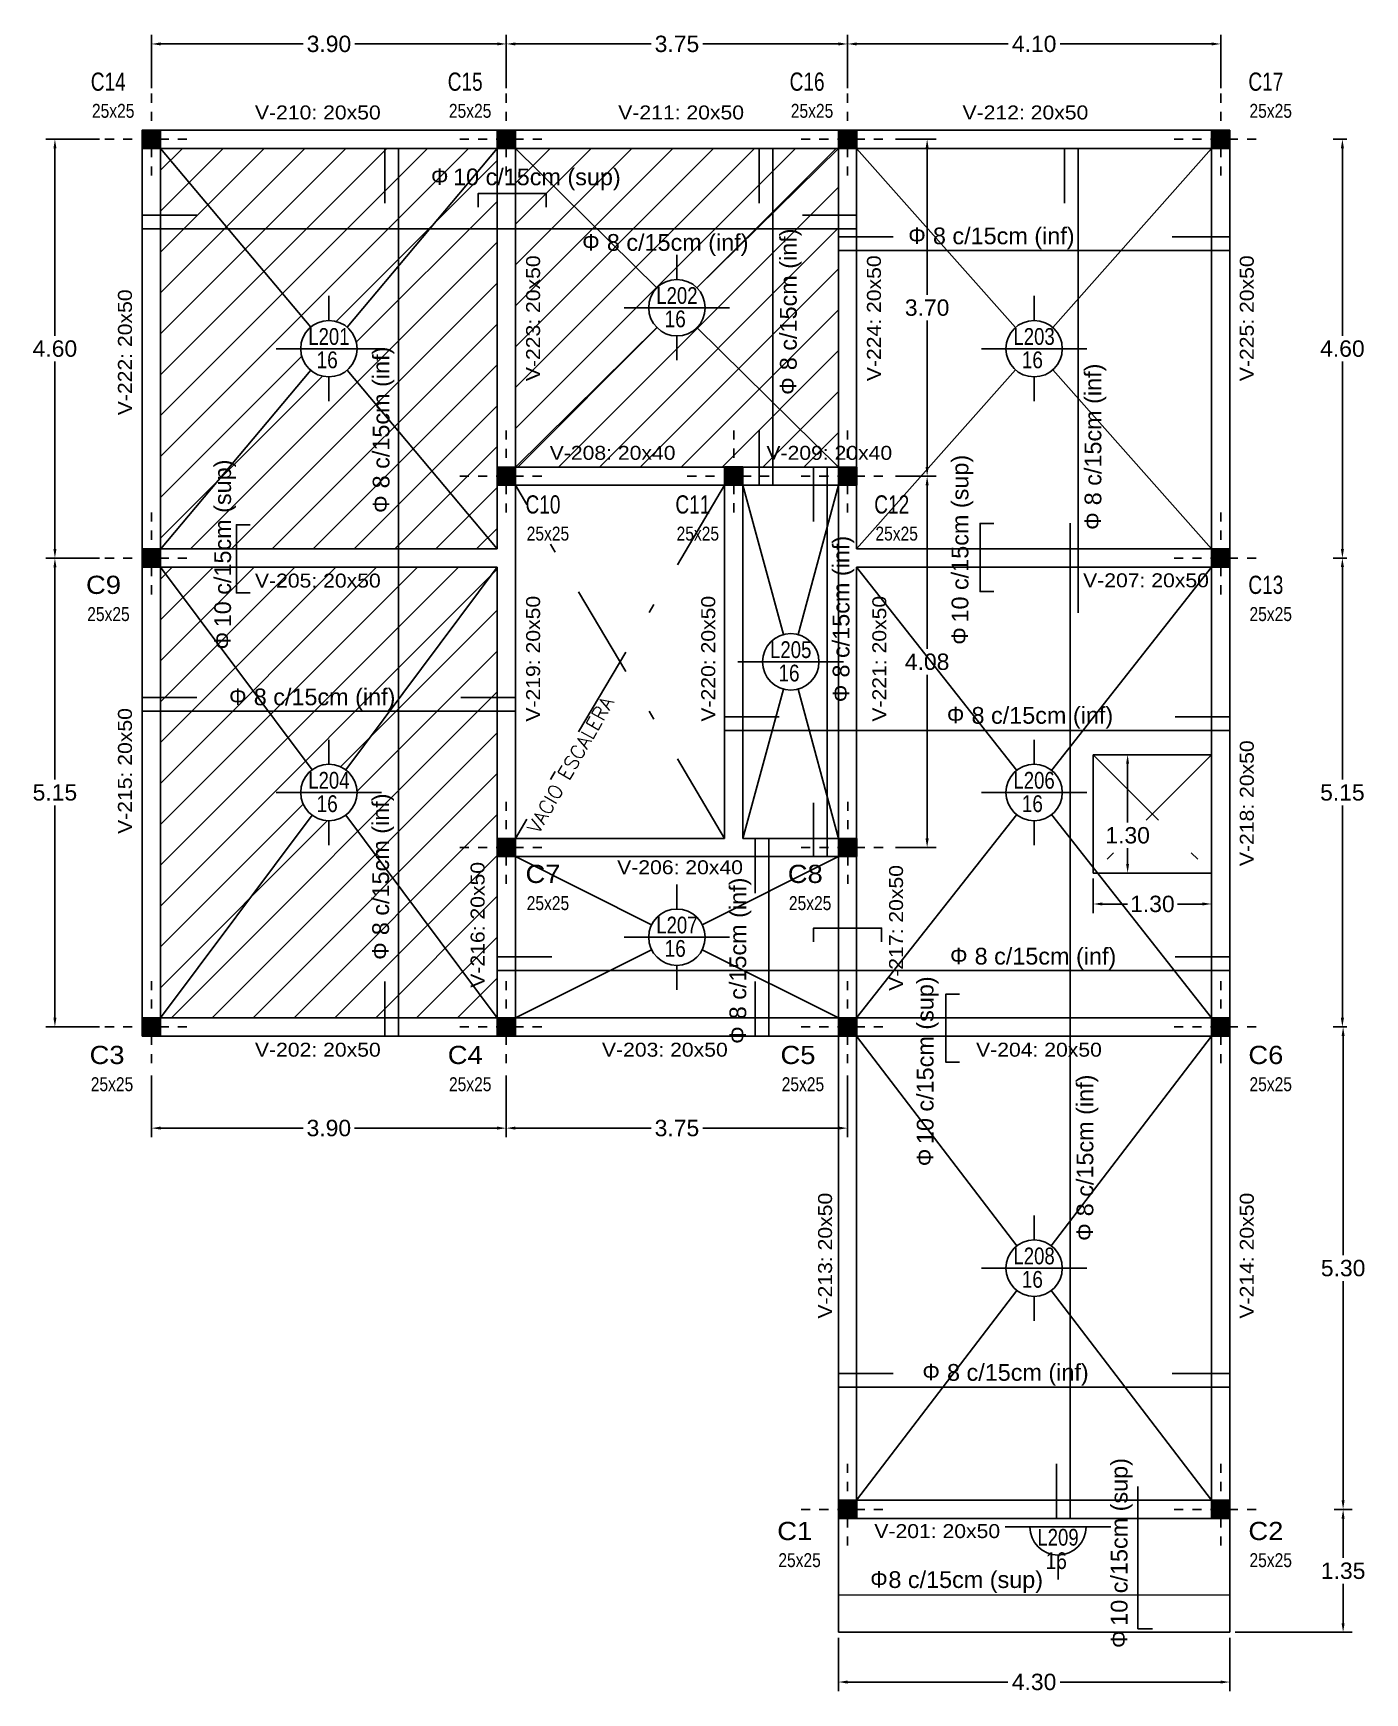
# Model space of a CAD drawing. Extents: x 215 to 382, y 29 to 70.
# Drawn here: x 309.8 to 324.43, y 52 to 70.23 of the extents above; entities that cross this region are included whole.
import ezdxf
from ezdxf.enums import TextEntityAlignment as Align

# ---------------------------------------------------------------- set-up
doc = ezdxf.new("R2010")
doc.units = 0
doc.linetypes.add('DASHDOT', pattern=[25.4, 12.7, -6.35, 0, -6.35])
doc.linetypes.add('DASHDOT2', pattern=[0.5, 0.25, -0.125, 0, -0.125])
doc.layers.get('Defpoints').update_dxf_attribs({"linetype": 'CONTINUOUS'})
for name, color, linetype in [('Armaduras', 6, 'CONTINUOUS'), ('COLUMNA RECT', 3, 'CONTINUOUS'), ('COLUMNA REF', 3, 'CONTINUOUS'), ('COLUMNAS EJES', 1, 'CONTINUOUS'), ('Cotas', 8, 'CONTINUOUS'), ('Ejes', 8, 'CONTINUOUS'), ('TEXTO', 2, 'CONTINUOUS'), ('Textos', 2, 'CONTINUOUS'), ('VIG_DIMEN', 3, 'CONTINUOUS'), ('VIGAS', 5, 'CONTINUOUS')]:
    doc.layers.add(name, color=color, linetype=linetype)
doc.styles.add('ROMANS', font='romans')
doc.styles.get("Standard").update_dxf_attribs({"font": 'arial.ttf', "height": 0.18})
doc.styles.add('Symbol', font='symbol.ttf', dxfattribs={"height": 0.5})
doc.dimstyles.get("Standard").update_dxf_attribs({"dimtxt": 0.18, "dimasz": 0.1, "dimexe": 0.1, "dimexo": 0.06, "dimgap": 0.05, "dimtad": 0, "dimtih": 1, "dimtoh": 1, "dimzin": 0, "dimdsep": 46, "dimtxsty": 'Standard', "dimcen": 0.1, "dimadec": 0, "dimazin": 0, "dimtfac": 1, "dimtofl": 0, "dimtmove": 0, "dimatfit": 3, "dimfxl": 0, "dimtolj": 1, "dimtzin": 0, "dimarcsym": 0})

# ---------------------------------------------------------------- blocks, each defined once
blk = doc.blocks.new('*D96')
at = {"layer": 'Cotas', "color": 0, "lineweight": -2}
for p, q in [((318.643, 52.608), (318.643, 52.022)), ((322.943, 52.608), (322.943, 52.022)), ((318.743, 52.122), (320.506, 52.122)), ((322.843, 52.122), (321.08, 52.122))]:
    blk.add_line(p, q, dxfattribs=at)
at = {"layer": 'Cotas', "color": 0}
for points in [[(318.743, 52.138), (318.743, 52.105), (318.643, 52.122)], [(322.843, 52.138), (322.843, 52.105), (322.943, 52.122)]]:
    blk.add_solid(points, dxfattribs=at)
at = {"layer": 'Defpoints', "color": 0}
for p in [(318.643, 52.668), (322.943, 52.668), (322.943, 52.122)]:
    blk.add_point(p, dxfattribs=at)
at = {"layer": 'Cotas', "color": 0, "insert": (320.793, 52.122), "char_height": 0.18, "attachment_point": 5}
blk.add_mtext('\\A1;4.30', dxfattribs=at)
blk = doc.blocks.new('*D97')
at = {"layer": 'Cotas', "color": 0, "lineweight": -2}
for p, q in [((324.228, 54.018), (324.089, 54.018)), ((324.189, 53.918), (324.189, 53.485)), ((324.189, 52.768), (324.189, 53.201)), ((323.003, 52.668), (324.289, 52.668))]:
    blk.add_line(p, q, dxfattribs=at)
at = {"layer": 'Cotas', "color": 0}
for points in [[(324.172, 53.918), (324.205, 53.918), (324.189, 54.018)], [(324.172, 52.768), (324.205, 52.768), (324.189, 52.668)]]:
    blk.add_solid(points, dxfattribs=at)
at = {"layer": 'Defpoints', "color": 0}
for p in [(324.288, 54.018), (322.943, 52.668), (324.189, 52.668)]:
    blk.add_point(p, dxfattribs=at)
at = {"layer": 'Cotas', "color": 0, "insert": (324.189, 53.343), "char_height": 0.18, "attachment_point": 5}
blk.add_mtext('\\A1;1.35', dxfattribs=at)
blk = doc.blocks.new('*D98')
at = {"layer": 'Cotas', "color": 0, "lineweight": -2}
for p, q in [((324.228, 59.318), (324.089, 59.318)), ((324.189, 59.218), (324.189, 56.81)), ((324.189, 54.118), (324.189, 56.526)), ((324.288, 54.018), (324.089, 54.018))]:
    blk.add_line(p, q, dxfattribs=at)
at = {"layer": 'Cotas', "color": 0}
for points in [[(324.172, 59.218), (324.205, 59.218), (324.189, 59.318)], [(324.172, 54.118), (324.205, 54.118), (324.189, 54.018)]]:
    blk.add_solid(points, dxfattribs=at)
at = {"layer": 'Defpoints', "color": 0}
for p in [(324.189, 59.318), (324.288, 59.318), (324.348, 54.018)]:
    blk.add_point(p, dxfattribs=at)
at = {"layer": 'Cotas', "color": 0, "insert": (324.189, 56.668), "char_height": 0.18, "attachment_point": 5}
blk.add_mtext('\\A1;5.30', dxfattribs=at)
blk = doc.blocks.new('*D99')
at = {"layer": 'Cotas', "color": 0, "lineweight": -2}
for p, q in [((324.228, 64.468), (324.081, 64.468)), ((324.181, 64.368), (324.181, 62.035)), ((324.181, 59.418), (324.181, 61.751)), ((324.121, 59.318), (324.081, 59.318))]:
    blk.add_line(p, q, dxfattribs=at)
at = {"layer": 'Cotas', "color": 0}
for points in [[(324.164, 64.368), (324.198, 64.368), (324.181, 64.468)], [(324.164, 59.418), (324.198, 59.418), (324.181, 59.318)]]:
    blk.add_solid(points, dxfattribs=at)
at = {"layer": 'Defpoints', "color": 0}
for p in [(324.181, 64.468), (324.288, 64.468), (324.181, 59.318)]:
    blk.add_point(p, dxfattribs=at)
at = {"layer": 'Cotas', "color": 0, "insert": (324.181, 61.893), "char_height": 0.18, "attachment_point": 5}
blk.add_mtext('\\A1;5.15', dxfattribs=at)
blk = doc.blocks.new('*D100')
at = {"layer": 'Cotas', "color": 0, "lineweight": -2}
for p, q in [((324.228, 69.068), (324.081, 69.068)), ((324.181, 68.968), (324.181, 66.91)), ((324.181, 64.568), (324.181, 66.626)), ((324.121, 64.468), (324.081, 64.468))]:
    blk.add_line(p, q, dxfattribs=at)
at = {"layer": 'Cotas', "color": 0}
for points in [[(324.164, 68.968), (324.198, 68.968), (324.181, 69.068)], [(324.164, 64.568), (324.198, 64.568), (324.181, 64.468)]]:
    blk.add_solid(points, dxfattribs=at)
at = {"layer": 'Defpoints', "color": 0}
for p in [(324.181, 69.068), (324.288, 69.068), (324.181, 64.468)]:
    blk.add_point(p, dxfattribs=at)
at = {"layer": 'Cotas', "color": 0, "insert": (324.181, 66.768), "char_height": 0.18, "attachment_point": 5}
blk.add_mtext('\\A1;4.60', dxfattribs=at)
blk = doc.blocks.new('*D101')
at = {"layer": 'Cotas', "color": 0, "lineweight": -2}
for p, q in [((318.744, 69.63), (318.744, 70.215)), ((322.844, 69.63), (322.844, 70.215)), ((318.844, 70.115), (320.507, 70.115)), ((322.744, 70.115), (321.081, 70.115))]:
    blk.add_line(p, q, dxfattribs=at)
at = {"layer": 'Cotas', "color": 0}
for points in [[(318.844, 70.132), (318.844, 70.099), (318.744, 70.115)], [(322.744, 70.132), (322.744, 70.099), (322.844, 70.115)]]:
    blk.add_solid(points, dxfattribs=at)
at = {"layer": 'Defpoints', "color": 0}
for p in [(318.744, 70.115), (318.744, 69.57), (322.844, 69.57)]:
    blk.add_point(p, dxfattribs=at)
at = {"layer": 'Cotas', "color": 0, "insert": (320.794, 70.115), "char_height": 0.18, "attachment_point": 5}
blk.add_mtext('\\A1;4.10', dxfattribs=at)
blk = doc.blocks.new('*D102')
at = {"layer": 'Defpoints', "color": 0}
for p in [(314.994, 70.115), (314.994, 69.57), (318.744, 69.57)]:
    blk.add_point(p, dxfattribs=at)
at = {"layer": 'Ejes', "color": 0, "lineweight": -2}
for p, q in [((314.994, 69.63), (314.994, 70.215)), ((318.744, 69.63), (318.744, 70.215)), ((315.094, 70.115), (316.585, 70.115)), ((318.644, 70.115), (317.153, 70.115))]:
    blk.add_line(p, q, dxfattribs=at)
at = {"layer": 'Ejes', "color": 0}
for points in [[(315.094, 70.132), (315.094, 70.099), (314.994, 70.115)], [(318.644, 70.132), (318.644, 70.099), (318.744, 70.115)]]:
    blk.add_solid(points, dxfattribs=at)
at = {"layer": 'Ejes', "color": 0, "insert": (316.869, 70.115), "char_height": 0.18, "attachment_point": 5}
blk.add_mtext('\\A1;3.75', dxfattribs=at)
blk = doc.blocks.new('*D103')
at = {"layer": 'Defpoints', "color": 0}
for p in [(311.095, 70.115), (311.095, 69.57), (314.994, 69.63)]:
    blk.add_point(p, dxfattribs=at)
at = {"layer": 'Ejes', "color": 0, "lineweight": -2}
for p, q in [((311.095, 69.63), (311.095, 70.215)), ((314.994, 69.69), (314.994, 70.215)), ((311.195, 70.115), (312.761, 70.115)), ((314.894, 70.115), (313.328, 70.115))]:
    blk.add_line(p, q, dxfattribs=at)
at = {"layer": 'Ejes', "color": 0}
for points in [[(311.195, 70.132), (311.195, 70.099), (311.095, 70.115)], [(314.894, 70.132), (314.894, 70.099), (314.994, 70.115)]]:
    blk.add_solid(points, dxfattribs=at)
at = {"layer": 'Ejes', "color": 0, "insert": (313.045, 70.115), "char_height": 0.18, "attachment_point": 5}
blk.add_mtext('\\A1;3.90', dxfattribs=at)
blk = doc.blocks.new('*D104')
at = {"layer": 'Defpoints', "color": 0}
for p in [(310.584, 69.068), (310.034, 64.467), (310.584, 64.467)]:
    blk.add_point(p, dxfattribs=at)
at = {"layer": 'Ejes', "color": 0, "lineweight": -2}
for p, q in [((310.524, 69.068), (309.934, 69.068)), ((310.034, 68.968), (310.034, 66.91)), ((310.034, 64.567), (310.034, 66.626)), ((310.524, 64.467), (309.934, 64.467))]:
    blk.add_line(p, q, dxfattribs=at)
at = {"layer": 'Ejes', "color": 0}
for points in [[(310.018, 68.968), (310.051, 68.968), (310.034, 69.068)], [(310.018, 64.567), (310.051, 64.567), (310.034, 64.467)]]:
    blk.add_solid(points, dxfattribs=at)
at = {"layer": 'Ejes', "color": 0, "insert": (310.034, 66.768), "char_height": 0.18, "attachment_point": 5}
blk.add_mtext('\\A1;4.60', dxfattribs=at)
blk = doc.blocks.new('*D105')
at = {"layer": 'Defpoints', "color": 0}
for p in [(310.584, 64.467), (310.034, 59.318), (310.584, 59.318)]:
    blk.add_point(p, dxfattribs=at)
at = {"layer": 'Ejes', "color": 0, "lineweight": -2}
for p, q in [((310.524, 64.467), (309.934, 64.467)), ((310.034, 64.367), (310.034, 62.035)), ((310.034, 59.418), (310.034, 61.751)), ((310.524, 59.318), (309.934, 59.318))]:
    blk.add_line(p, q, dxfattribs=at)
at = {"layer": 'Ejes', "color": 0}
for points in [[(310.018, 64.367), (310.051, 64.367), (310.034, 64.467)], [(310.018, 59.418), (310.051, 59.418), (310.034, 59.318)]]:
    blk.add_solid(points, dxfattribs=at)
at = {"layer": 'Ejes', "color": 0, "insert": (310.034, 61.893), "char_height": 0.18, "attachment_point": 5}
blk.add_mtext('\\A1;5.15', dxfattribs=at)
blk = doc.blocks.new('*D106')
at = {"layer": 'Defpoints', "color": 0}
for p in [(311.095, 58.845), (314.993, 58.845), (314.993, 58.206)]:
    blk.add_point(p, dxfattribs=at)
at = {"layer": 'Ejes', "color": 0, "lineweight": -2}
for p, q in [((311.095, 58.785), (311.095, 58.106)), ((314.993, 58.785), (314.993, 58.106)), ((311.195, 58.206), (312.761, 58.206)), ((314.893, 58.206), (313.327, 58.206))]:
    blk.add_line(p, q, dxfattribs=at)
at = {"layer": 'Ejes', "color": 0}
for points in [[(311.195, 58.223), (311.195, 58.19), (311.095, 58.206)], [(314.893, 58.223), (314.893, 58.19), (314.993, 58.206)]]:
    blk.add_solid(points, dxfattribs=at)
at = {"layer": 'Ejes', "color": 0, "insert": (313.044, 58.206), "char_height": 0.18, "attachment_point": 5}
blk.add_mtext('\\A1;3.90', dxfattribs=at)
blk = doc.blocks.new('*D107')
at = {"layer": 'Defpoints', "color": 0}
for p in [(314.993, 58.845), (318.744, 58.845), (318.744, 58.206)]:
    blk.add_point(p, dxfattribs=at)
at = {"layer": 'Ejes', "color": 0, "lineweight": -2}
for p, q in [((314.993, 58.785), (314.993, 58.106)), ((318.744, 58.785), (318.744, 58.106)), ((315.093, 58.206), (316.584, 58.206)), ((318.644, 58.206), (317.153, 58.206))]:
    blk.add_line(p, q, dxfattribs=at)
at = {"layer": 'Ejes', "color": 0}
for points in [[(315.093, 58.223), (315.093, 58.19), (314.993, 58.206)], [(318.644, 58.223), (318.644, 58.19), (318.744, 58.206)]]:
    blk.add_solid(points, dxfattribs=at)
at = {"layer": 'Ejes', "color": 0, "insert": (316.869, 58.206), "char_height": 0.18, "attachment_point": 5}
blk.add_mtext('\\A1;3.75', dxfattribs=at)
blk = doc.blocks.new('*D109')
at = {"layer": 'Defpoints', "color": 0}
for p in [(319.209, 65.367), (319.618, 65.367), (319.21, 61.288)]:
    blk.add_point(p, dxfattribs=at)
at = {"layer": 'Ejes', "color": 0, "lineweight": -2}
for p, q in [((319.269, 65.367), (319.718, 65.367)), ((319.618, 65.267), (319.618, 63.47)), ((319.618, 61.388), (319.618, 63.186)), ((319.27, 61.288), (319.718, 61.288))]:
    blk.add_line(p, q, dxfattribs=at)
at = {"layer": 'Ejes', "color": 0}
for points in [[(319.601, 65.267), (319.635, 65.267), (319.618, 65.367)], [(319.601, 61.388), (319.635, 61.388), (319.618, 61.288)]]:
    blk.add_solid(points, dxfattribs=at)
at = {"layer": 'Ejes', "color": 0, "insert": (319.618, 63.328), "char_height": 0.18, "attachment_point": 5}
blk.add_mtext('\\A1;4.08', dxfattribs=at)
blk = doc.blocks.new('*D110')
at = {"layer": 'Defpoints', "color": 0}
for p in [(319.209, 69.068), (319.618, 69.068), (319.209, 65.367)]:
    blk.add_point(p, dxfattribs=at)
at = {"layer": 'Ejes', "color": 0, "lineweight": -2}
for p, q in [((319.269, 69.068), (319.718, 69.068)), ((319.618, 68.968), (319.618, 67.36)), ((319.618, 65.467), (319.618, 67.076)), ((319.269, 65.367), (319.718, 65.367))]:
    blk.add_line(p, q, dxfattribs=at)
at = {"layer": 'Ejes', "color": 0}
for points in [[(319.601, 68.968), (319.635, 68.968), (319.618, 69.068)], [(319.601, 65.467), (319.635, 65.467), (319.618, 65.367)]]:
    blk.add_solid(points, dxfattribs=at)
at = {"layer": 'Ejes', "color": 0, "insert": (319.618, 67.218), "char_height": 0.18, "attachment_point": 5}
blk.add_mtext('\\A1;3.70', dxfattribs=at)
blk = doc.blocks.new('*D111')
at = {"layer": 'Defpoints', "color": 0}
for p in [(321.443, 61.008), (322.743, 61.008), (322.743, 60.668)]:
    blk.add_point(p, dxfattribs=at)
at = {"layer": 'Ejes', "color": 0, "lineweight": -2}
for p, q in [((321.443, 60.948), (321.443, 60.568)), ((322.743, 60.948), (322.743, 60.568)), ((321.543, 60.668), (321.818, 60.668)), ((322.643, 60.668), (322.368, 60.668))]:
    blk.add_line(p, q, dxfattribs=at)
at = {"layer": 'Ejes', "color": 0}
for points in [[(321.543, 60.685), (321.543, 60.652), (321.443, 60.668)], [(322.643, 60.685), (322.643, 60.652), (322.743, 60.668)]]:
    blk.add_solid(points, dxfattribs=at)
at = {"layer": 'Ejes', "color": 0, "insert": (322.093, 60.668), "char_height": 0.18, "attachment_point": 5}
blk.add_mtext('\\A1;1.30', dxfattribs=at)
blk = doc.blocks.new('*D112')
at = {"layer": 'Defpoints', "color": 0}
for p in [(321.821, 62.308), (321.821, 62.308), (321.443, 61.008)]:
    blk.add_point(p, dxfattribs=at)
at = {"layer": 'Ejes', "color": 0, "lineweight": -2}
for p, q in [((321.821, 62.208), (321.821, 61.564)), ((321.881, 62.308), (321.921, 62.308)), ((321.821, 61.108), (321.821, 61.28)), ((321.503, 61.008), (321.921, 61.008))]:
    blk.add_line(p, q, dxfattribs=at)
at = {"layer": 'Ejes', "color": 0}
for points in [[(321.804, 62.208), (321.837, 62.208), (321.821, 62.308)], [(321.804, 61.108), (321.837, 61.108), (321.821, 61.008)]]:
    blk.add_solid(points, dxfattribs=at)
at = {"layer": 'Ejes', "color": 0, "insert": (321.821, 61.422), "char_height": 0.18, "attachment_point": 5}
blk.add_mtext('\\A1;1.30', dxfattribs=at)

msp = doc.modelspace()

# ---------------------------------------------------------------- hatches: boundary and pattern name
at = {"layer": 'COLUMNAS EJES'}
for points in [[(311.195, 69.169), (310.994, 69.169), (310.994, 68.968), (311.195, 68.968)], [(315.095, 69.169), (314.894, 69.169), (314.894, 68.968), (315.095, 68.968)], [(318.844, 69.169), (318.643, 69.169), (318.643, 68.968), (318.844, 68.968)], [(322.944, 69.169), (322.743, 69.169), (322.743, 68.968), (322.944, 68.968)], [(315.094, 65.468), (314.893, 65.468), (314.893, 65.267), (315.094, 65.267)], [(317.594, 65.469), (317.393, 65.469), (317.393, 65.268), (317.594, 65.268)], [(318.844, 65.468), (318.643, 65.468), (318.643, 65.267), (318.844, 65.267)], [(311.195, 64.568), (310.994, 64.568), (310.994, 64.367), (311.195, 64.367)], [(322.944, 64.568), (322.743, 64.568), (322.743, 64.367), (322.944, 64.367)], [(315.095, 61.389), (314.894, 61.389), (314.894, 61.188), (315.095, 61.188)], [(318.845, 61.389), (318.644, 61.389), (318.644, 61.188), (318.845, 61.188)], [(311.195, 59.419), (310.994, 59.419), (310.994, 59.218), (311.195, 59.218)], [(315.094, 59.419), (314.893, 59.419), (314.893, 59.218), (315.094, 59.218)], [(318.844, 59.419), (318.643, 59.419), (318.643, 59.218), (318.844, 59.218)], [(322.944, 59.419), (322.743, 59.419), (322.743, 59.218), (322.944, 59.218)], [(318.844, 54.119), (318.643, 54.119), (318.643, 53.918), (318.844, 53.918)], [(322.944, 54.119), (322.743, 54.119), (322.743, 53.918), (322.944, 53.918)]]:
    msp.add_hatch(color=256, dxfattribs=at).paths.add_polyline_path(points)
at = {"layer": 'Cotas'}
h = msp.add_hatch(dxfattribs=at)
h.set_pattern_fill('ANSI31', color=256, scale=0.1, style=0)
h.paths.add_polyline_path([(311.194, 68.968), (311.194, 64.568), (314.894, 64.568), (314.894, 65.267), (314.893, 65.267), (314.893, 65.468), (314.894, 65.468), (314.894, 68.968)])
h.paths.add_polyline_path([(313.354, 66.768, -1), (312.735, 66.768, -1)], flags=16)
h.paths.add_polyline_path([(312.771, 66.76), (313.318, 66.76), (313.318, 67.042), (312.771, 67.042)], flags=8)
h.paths.add_polyline_path([(312.862, 66.503), (313.189, 66.503), (313.189, 66.785), (312.862, 66.785)], flags=24)
h = msp.add_hatch(dxfattribs=at)
h.set_pattern_fill('ANSI31', color=256, scale=0.1, style=0)
h.paths.add_polyline_path([(315.094, 68.968), (315.094, 65.468), (317.393, 65.468), (317.393, 65.469), (317.594, 65.469), (317.594, 65.468), (318.643, 65.468), (318.643, 68.968)])
h.paths.add_polyline_path([(317.178, 67.218, -1), (316.559, 67.218, -1)], flags=16)
h.paths.add_polyline_path([(316.686, 66.953), (317.013, 66.953), (317.013, 67.235), (316.686, 67.235)], flags=24)
h.paths.add_polyline_path([(316.595, 67.21), (317.142, 67.21), (317.142, 67.492), (316.595, 67.492)], flags=8)
h = msp.add_hatch(dxfattribs=at)
h.set_pattern_fill('ANSI31', color=256, scale=0.1, style=0)
h.paths.add_polyline_path([(311.194, 64.367), (311.194, 59.419), (311.195, 59.419), (311.195, 59.418), (314.893, 59.418), (314.893, 59.419), (314.894, 59.419), (314.894, 64.367)])
h.paths.add_polyline_path([(313.354, 61.893, -1), (312.735, 61.893, -1)], flags=16)
h.paths.add_polyline_path([(312.862, 61.628), (313.189, 61.628), (313.189, 61.91), (312.862, 61.91)], flags=24)
h.paths.add_polyline_path([(312.771, 61.885), (313.318, 61.885), (313.318, 62.167), (312.771, 62.167)], flags=8)

# ---------------------------------------------------------------- linework, layer by layer
at = {"layer": 'Armaduras'}
for p, q in [((321.188, 64.851), (321.188, 53.918)), ((321.038, 53.918), (321.038, 54.518)), ((321.935, 54.27), (321.935, 52.706)), ((321.188, 53.918), (321.038, 53.918)), ((321.935, 52.706), (322.095, 52.706))]:
    msp.add_line(p, q, dxfattribs=at)
for points in [[(313.661, 68.368), (313.661, 68.968), (313.811, 68.968), (313.811, 59.218), (313.661, 59.218), (313.661, 59.818)], [(317.774, 68.368), (317.774, 68.968), (317.924, 68.968), (317.924, 65.268), (317.774, 65.268), (317.774, 65.868)], [(321.129, 68.368), (321.129, 68.968), (321.279, 68.968), (321.279, 63.865)], [(315.432, 68.321), (315.432, 68.471), (314.684, 68.471), (314.684, 68.321)], [(318.25, 68.234), (318.843, 68.234), (318.843, 68.084), (310.994, 68.084), (310.994, 68.234), (311.594, 68.234)], [(322.311, 67.996), (322.943, 67.996), (322.943, 67.846), (318.643, 67.846), (318.643, 67.996), (319.243, 67.996)], [(318.37, 64.868), (318.37, 65.468), (318.52, 65.468), (318.52, 61.188), (318.37, 61.188), (318.37, 61.778)], [(312.179, 64.834), (312.029, 64.834), (312.029, 64.085), (312.179, 64.085)], [(320.35, 64.848), (320.2, 64.848), (320.2, 64.099), (320.35, 64.099)], [(314.494, 62.936), (315.094, 62.936), (315.094, 62.786), (310.994, 62.786), (310.994, 62.936), (311.594, 62.936)], [(322.943, 62.574), (317.393, 62.574), (317.393, 62.724), (317.993, 62.724)], [(322.943, 62.574), (322.943, 62.724), (322.343, 62.724)], [(317.73, 60.788), (317.73, 61.388), (317.88, 61.388), (317.88, 59.218)], [(319.118, 60.253), (319.118, 60.403), (318.37, 60.403), (318.37, 60.253)], [(322.943, 59.937), (314.894, 59.937), (314.894, 60.087), (315.494, 60.087)], [(322.943, 59.937), (322.943, 60.087), (322.343, 60.087)], [(317.88, 59.218), (317.73, 59.218), (317.73, 59.818)], [(319.975, 59.678), (319.825, 59.678), (319.825, 58.93), (319.975, 58.93)], [(322.311, 55.51), (322.943, 55.51), (322.943, 55.36), (318.643, 55.36), (318.643, 55.51), (319.243, 55.51)], [(318.643, 52.928), (318.643, 53.078), (322.944, 53.075), (322.944, 52.925)]]:
    msp.add_lwpolyline(points, dxfattribs=at)
at = {"layer": 'COLUMNA RECT'}
for points in [[(311.195, 69.169), (310.994, 69.169), (310.994, 68.968), (311.195, 68.968)], [(315.095, 69.169), (314.894, 69.169), (314.894, 68.968), (315.095, 68.968)], [(318.844, 69.169), (318.643, 69.169), (318.643, 68.968), (318.844, 68.968)], [(322.944, 69.169), (322.743, 69.169), (322.743, 68.968), (322.944, 68.968)], [(315.094, 65.468), (314.893, 65.468), (314.893, 65.267), (315.094, 65.267)], [(317.594, 65.469), (317.393, 65.469), (317.393, 65.268), (317.594, 65.268)], [(318.844, 65.468), (318.643, 65.468), (318.643, 65.267), (318.844, 65.267)], [(311.195, 64.568), (310.994, 64.568), (310.994, 64.367), (311.195, 64.367)], [(322.944, 64.568), (322.743, 64.568), (322.743, 64.367), (322.944, 64.367)], [(315.095, 61.389), (314.894, 61.389), (314.894, 61.188), (315.095, 61.188)], [(318.845, 61.389), (318.644, 61.389), (318.644, 61.188), (318.845, 61.188)], [(311.195, 59.419), (310.994, 59.419), (310.994, 59.218), (311.195, 59.218)], [(315.094, 59.419), (314.893, 59.419), (314.893, 59.218), (315.094, 59.218)], [(318.844, 59.419), (318.643, 59.419), (318.643, 59.218), (318.844, 59.218)], [(322.944, 59.419), (322.743, 59.419), (322.743, 59.218), (322.944, 59.218)], [(318.844, 54.119), (318.643, 54.119), (318.643, 53.918), (318.844, 53.918)], [(322.944, 54.119), (322.743, 54.119), (322.743, 53.918), (322.944, 53.918)]]:
    msp.add_lwpolyline(points, close=True, dxfattribs=at)
at = {"layer": 'COLUMNAS EJES', "linetype": 'DASHDOT2', "ltscale": 0.3}
for p, q in [((311.095, 69.57), (311.095, 68.595)), ((314.994, 69.57), (314.994, 68.595)), ((318.744, 69.57), (318.744, 68.595)), ((322.844, 69.57), (322.844, 68.595)), ((310.584, 69.068), (311.56, 69.068)), ((314.484, 69.068), (315.459, 69.068)), ((318.233, 69.068), (319.209, 69.068)), ((322.333, 69.068), (323.309, 69.068)), ((314.993, 65.869), (314.993, 64.894)), ((317.494, 65.87), (317.494, 64.895)), ((318.744, 65.869), (318.744, 64.894)), ((314.483, 65.367), (315.458, 65.367)), ((316.983, 65.368), (317.959, 65.368)), ((318.233, 65.367), (319.209, 65.367)), ((311.095, 64.969), (311.095, 63.994)), ((322.844, 64.969), (322.844, 63.994)), ((310.584, 64.467), (311.56, 64.467)), ((322.333, 64.467), (323.309, 64.467)), ((314.994, 61.79), (314.994, 60.815)), ((318.745, 61.79), (318.745, 60.815)), ((314.484, 61.288), (315.459, 61.288)), ((318.234, 61.288), (319.21, 61.288)), ((311.095, 59.82), (311.095, 58.845)), ((314.993, 59.82), (314.993, 58.845)), ((318.744, 59.82), (318.744, 58.845)), ((322.844, 59.82), (322.844, 58.845)), ((310.584, 59.318), (311.56, 59.318)), ((314.483, 59.318), (315.458, 59.318)), ((318.233, 59.318), (319.209, 59.318)), ((322.333, 59.318), (323.309, 59.318)), ((318.744, 54.52), (318.744, 53.545)), ((322.844, 54.52), (322.844, 53.545)), ((318.233, 54.018), (319.209, 54.018)), ((322.333, 54.018), (323.309, 54.018))]:
    msp.add_line(p, q, dxfattribs=at)
at = {"layer": 'Ejes', "linetype": 'Continuous', "ltscale": 0.1}
for p, q in [((312.845, 67.005), (311.195, 68.968)), ((314.894, 68.968), (313.244, 67.005)), ((315.095, 68.968), (316.648, 67.436)), ((318.643, 68.968), (317.089, 67.435)), ((316.648, 67.001), (315.094, 65.468)), ((317.089, 67.001), (318.643, 65.468)), ((312.845, 66.531), (311.194, 64.567)), ((314.894, 64.568), (313.244, 66.531)), ((311.194, 64.367), (312.859, 62.141)), ((314.894, 64.367), (313.23, 62.141)), ((312.859, 61.645), (311.195, 59.419)), ((313.23, 61.645), (314.894, 59.419))]:
    msp.add_line(p, q, dxfattribs=at)
at = {"layer": 'Ejes'}
for p, q in [((318.843, 68.968), (320.588, 67)), ((322.743, 68.968), (320.999, 67)), ((316.869, 67.528), (316.869, 67.798)), ((313.045, 67.078), (313.045, 67.348)), ((320.793, 67.078), (320.793, 67.348)), ((317.448, 67.218), (316.289, 67.218)), ((316.869, 66.64), (316.869, 66.91)), ((313.624, 66.768), (312.465, 66.768)), ((321.373, 66.768), (320.214, 66.768)), ((313.045, 66.19), (313.045, 66.46)), ((320.588, 66.536), (318.843, 64.568)), ((320.793, 66.19), (320.793, 66.46)), ((320.999, 66.536), (322.743, 64.568)), ((317.594, 65.268), (318.038, 63.627)), ((318.643, 65.268), (318.2, 63.627)), ((318.843, 64.368), (320.602, 62.136)), ((322.743, 64.368), (320.985, 62.136)), ((318.698, 63.328), (317.539, 63.328)), ((318.038, 63.029), (317.594, 61.388)), ((318.2, 63.029), (318.643, 61.388)), ((313.045, 62.203), (313.045, 62.473)), ((320.793, 62.203), (320.793, 62.473)), ((313.624, 61.893), (312.465, 61.893)), ((321.373, 61.893), (320.214, 61.893)), ((320.602, 61.65), (318.843, 59.418)), ((320.985, 61.65), (322.743, 59.418)), ((313.045, 61.315), (313.045, 61.585)), ((320.793, 61.315), (320.793, 61.585)), ((315.094, 61.188), (316.591, 60.441)), ((317.146, 60.441), (318.643, 61.188)), ((316.869, 60.613), (316.869, 60.883)), ((315.094, 59.418), (316.591, 60.165)), ((317.448, 60.303), (316.289, 60.303)), ((317.146, 60.165), (318.643, 59.418)), ((316.869, 59.725), (316.869, 59.995)), ((318.843, 59.218), (320.605, 56.914)), ((320.981, 56.914), (322.743, 59.218)), ((320.793, 56.978), (320.793, 57.248)), ((321.373, 56.668), (320.214, 56.668)), ((318.843, 54.118), (320.605, 56.422)), ((320.793, 56.09), (320.793, 56.36)), ((320.981, 56.422), (322.743, 54.118)), ((321.636, 53.827), (320.477, 53.827)), ((322.943, 52.668), (322.943, 53.918)), ((321.056, 53.249), (321.056, 53.519))]:
    msp.add_line(p, q, dxfattribs=at)
at = {"layer": 'Ejes', "linetype": 'DASHDOT', "ltscale": 0.08}
for p, q in [((317.393, 65.268), (315.095, 61.389)), ((317.393, 61.388), (315.095, 65.267)), ((321.443, 62.308), (322.743, 61.008)), ((322.743, 62.308), (321.443, 61.008))]:
    msp.add_line(p, q, dxfattribs=at)
at = {"layer": 'Ejes', "linetype": 'Continuous', "ltscale": 0.1}
for centre in [(316.869, 67.218), (313.045, 66.768), (320.793, 66.768), (318.119, 63.328), (313.045, 61.893), (320.793, 61.893), (316.869, 60.303), (320.793, 56.668)]:
    msp.add_circle(centre, 0.31, dxfattribs=at)
msp.add_arc((321.056, 53.827), 0.31, 180, 0, dxfattribs=at)
at = {"layer": 'VIGAS', "linetype": 'Continuous', "ltscale": 0.1}
for p, q in [((310.994, 69.168), (322.943, 69.168)), ((310.994, 59.218), (310.994, 69.168)), ((322.943, 53.918), (322.943, 69.168)), ((311.194, 68.968), (314.894, 68.968)), ((311.194, 59.418), (311.194, 68.968)), ((315.094, 68.968), (318.643, 68.968)), ((318.643, 65.468), (318.643, 68.968)), ((318.843, 64.568), (318.843, 68.968)), ((318.843, 68.968), (322.743, 68.968)), ((322.743, 64.568), (322.743, 68.968)), ((318.643, 61.388), (318.643, 65.268)), ((318.843, 64.568), (322.743, 64.568)), ((318.843, 64.368), (322.743, 64.368)), ((318.843, 59.418), (318.843, 64.368)), ((322.743, 59.418), (322.743, 64.368)), ((321.443, 61.008), (321.443, 62.308)), ((321.443, 62.308), (322.743, 62.308)), ((315.094, 61.388), (317.393, 61.388)), ((317.594, 61.388), (318.643, 61.388)), ((318.643, 59.418), (318.643, 61.188)), ((322.743, 61.008), (321.443, 61.008)), ((311.194, 59.418), (314.894, 59.418)), ((315.094, 59.418), (318.643, 59.418)), ((318.843, 59.418), (322.743, 59.418)), ((310.994, 59.218), (318.643, 59.218)), ((318.643, 53.918), (318.643, 59.218)), ((318.843, 54.118), (318.843, 59.218)), ((318.843, 59.218), (322.743, 59.218)), ((322.743, 54.118), (322.743, 59.218)), ((318.843, 54.118), (322.743, 54.118)), ((318.643, 53.918), (322.943, 53.918)), ((318.643, 52.668), (318.643, 53.918)), ((322.943, 52.668), (318.643, 52.668))]:
    msp.add_line(p, q, dxfattribs=at)
at = {"layer": 'VIGAS'}
for p, q in [((314.894, 64.568), (314.894, 68.968)), ((315.094, 65.468), (315.094, 68.968)), ((315.094, 65.468), (318.643, 65.468)), ((315.094, 65.268), (317.393, 65.268)), ((315.094, 61.388), (315.094, 65.268)), ((317.393, 65.268), (317.393, 61.388)), ((317.594, 65.268), (317.594, 61.388)), ((317.594, 65.268), (318.643, 65.268)), ((311.195, 64.568), (314.894, 64.568)), ((311.195, 64.367), (314.894, 64.367)), ((314.894, 59.418), (314.894, 64.367)), ((315.094, 61.188), (318.643, 61.188)), ((315.094, 61.188), (315.094, 59.418)), ((322.943, 52.668), (322.944, 53.918))]:
    msp.add_line(p, q, dxfattribs=at)

# ---------------------------------------------------------------- texts
at = {"layer": 'COLUMNA REF'}
for s, width, p, p2 in [('C14', 0.749194, (310.428, 69.601), (310.812, 69.601)), ('C15', 0.749194, (314.35, 69.601), (314.734, 69.601)), ('C16', 0.749194, (318.107, 69.601), (318.491, 69.601)), ('C17', 0.749194, (323.148, 69.601), (323.532, 69.601)), ('C10', 0.749194, (315.205, 64.957), (315.589, 64.957)), ('C11', 0.749194, (316.852, 64.957), (317.236, 64.957)), ('C12', 0.749194, (319.037, 64.957), (319.421, 64.957)), ('C9', 1.075141, (310.376, 64.074), (310.76, 64.074)), ('C13', 0.749194, (323.148, 64.074), (323.532, 64.074)), ('C7', 1.075141, (315.205, 60.899), (315.589, 60.899)), ('C8', 1.075141, (318.087, 60.899), (318.471, 60.899)), ('C3', 1.075141, (310.415, 58.91), (310.799, 58.91)), ('C4', 1.075141, (314.351, 58.91), (314.735, 58.91)), ('C5', 1.075141, (318.007, 58.91), (318.391, 58.91)), ('C6', 1.075141, (323.148, 58.91), (323.532, 58.91)), ('C1', 1.075141, (317.971, 53.681), (318.355, 53.681)), ('C2', 1.075141, (323.148, 53.681), (323.532, 53.681))]:
    msp.add_text(s, height=0.2, dxfattribs=dict(at, width=width)).set_placement(p, p2, align=Align.FIT)
at = {"layer": 'Cotas', "width": 0.8}
for p in [(310.441, 69.304), (314.363, 69.304), (318.12, 69.304), (323.16, 69.304), (315.218, 64.66), (316.865, 64.66), (319.05, 64.66), (310.389, 63.776), (323.16, 63.776), (315.218, 60.601), (318.099, 60.601), (310.428, 58.612), (314.364, 58.612), (318.02, 58.612), (323.16, 58.612), (317.983, 53.384), (323.16, 53.384)]:
    msp.add_text('25x25', height=0.1533, dxfattribs=at).set_placement(p)
at = {"layer": 'TEXTO', "style": 'Symbol'}
for p in [(314.166, 68.567), (315.828, 67.847), (319.411, 67.92), (311.948, 62.856), (319.835, 62.653), (319.87, 60.007), (319.566, 55.436), (318.993, 53.159)]:
    msp.add_text('F', height=0.18, dxfattribs=at).set_placement(p)
for p in [(318.18, 66.261), (313.706, 64.964), (321.528, 64.778), (311.965, 63.464), (320.066, 63.516), (318.76, 62.885), (313.7, 60.055), (317.626, 59.132), (319.683, 57.788), (321.439, 56.968), (321.816, 52.496)]:
    msp.add_text('F', height=0.18, rotation=90, dxfattribs=at).set_placement(p)
at = {"layer": 'Textos'}
for s, p in [('10 c/15cm (sup)', (315.33, 68.563)), ('8 c/15cm (inf)', (316.877, 67.843)), ('8 c/15cm (inf)', (320.46, 67.915)), ('8 c/15cm (inf)', (312.997, 62.851)), ('8 c/15cm (inf)', (320.884, 62.648)), ('8 c/15cm (inf)', (320.918, 60.003)), ('8 c/15cm (inf)', (320.615, 55.431)), ('8 c/15cm (sup)', (320.042, 53.155))]:
    msp.add_text(s, height=0.18396, dxfattribs=at).set_placement(p, align=Align.CENTER)
for s, p in [('8 c/15cm (inf)', (318.185, 67.31)), ('8 c/15cm (inf)', (313.71, 66.012)), ('8 c/15cm (inf)', (321.532, 65.826)), ('10 c/15cm (sup)', (311.969, 64.629)), ('10 c/15cm (sup)', (320.071, 64.681)), ('8 c/15cm (inf)', (318.764, 63.934)), ('8 c/15cm (inf)', (313.705, 61.104)), ('8 c/15cm (inf)', (317.63, 60.18)), ('10 c/15cm (sup)', (319.688, 58.952)), ('8 c/15cm (inf)', (321.444, 58.016)), ('10 c/15cm (sup)', (321.82, 53.661))]:
    msp.add_text(s, height=0.18396, rotation=90, dxfattribs=at).set_placement(p, align=Align.CENTER)
for s, width, p, p2 in [('L202', 0.793414, (316.642, 67.26), (317.095, 67.26)), ('16', 0.813074, (316.733, 67.003), (316.966, 67.003)), ('L201', 0.793414, (312.818, 66.81), (313.271, 66.81)), ('L203', 0.793414, (320.566, 66.81), (321.02, 66.81)), ('16', 0.813074, (312.909, 66.553), (313.142, 66.553)), ('16', 0.813074, (320.658, 66.553), (320.89, 66.553)), ('L205', 0.793414, (317.892, 63.37), (318.346, 63.37)), ('16', 0.813074, (317.984, 63.113), (318.216, 63.113)), ('L204', 0.793414, (312.818, 61.935), (313.271, 61.935)), ('L206', 0.793414, (320.566, 61.935), (321.02, 61.935)), ('16', 0.813074, (312.909, 61.678), (313.142, 61.678)), ('16', 0.813074, (320.658, 61.678), (320.89, 61.678)), ('L207', 0.793414, (316.642, 60.345), (317.095, 60.345)), ('16', 0.813074, (316.733, 60.088), (316.966, 60.088)), ('L208', 0.793414, (320.566, 56.71), (321.02, 56.71)), ('16', 0.813074, (320.658, 56.453), (320.89, 56.453)), ('L209', 0.793414, (320.829, 53.62), (321.283, 53.62)), ('16', 0.813074, (320.921, 53.363), (321.153, 53.363))]:
    msp.add_text(s, height=0.184, dxfattribs=dict(at, width=width)).set_placement(p, p2, align=Align.FIT)
at = {"layer": 'VIG_DIMEN', "width": 1.08479}
for s, p, p2 in [('V-210: 20x50', (312.232, 69.286), (313.614, 69.286)), ('V-211: 20x50', (316.224, 69.286), (317.606, 69.286)), ('V-212: 20x50', (320.007, 69.286), (321.389, 69.286)), ('V-208: 20x40', (315.471, 65.547), (316.853, 65.547)), ('V-209: 20x40', (317.852, 65.547), (319.234, 65.547)), ('V-205: 20x50', (312.232, 64.144), (313.614, 64.144)), ('V-207: 20x50', (321.332, 64.147), (322.714, 64.147)), ('V-206: 20x40', (316.212, 60.995), (317.594, 60.995)), ('V-202: 20x50', (312.232, 58.991), (313.614, 58.991)), ('V-203: 20x50', (316.045, 58.991), (317.427, 58.991)), ('V-204: 20x50', (320.156, 58.991), (321.538, 58.991)), ('V-201: 20x50', (319.038, 53.703), (320.42, 53.703))]:
    msp.add_text(s, height=0.1533, dxfattribs=at).set_placement(p, p2, align=Align.FIT)
for s, p, p2 in [('V-223: 20x50', (315.365, 66.411), (315.365, 67.793)), ('V-224: 20x50', (319.11, 66.411), (319.11, 67.793)), ('V-225: 20x50', (323.207, 66.411), (323.207, 67.793)), ('V-222: 20x50', (310.88, 66.037), (310.88, 67.419)), ('V-219: 20x50', (315.365, 62.671), (315.365, 64.053)), ('V-220: 20x50', (317.289, 62.671), (317.289, 64.053)), ('V-221: 20x50', (319.169, 62.671), (319.169, 64.053)), ('V-215: 20x50', (310.88, 61.438), (310.88, 62.82)), ('V-218: 20x50', (323.207, 61.084), (323.207, 62.466)), ('V-216: 20x50', (314.755, 59.748), (314.755, 61.13)), ('V-217: 20x50', (319.353, 59.714), (319.353, 61.096)), ('V-213: 20x50', (318.573, 56.114), (318.573, 57.496)), ('V-214: 20x50', (323.207, 56.114), (323.207, 57.496))]:
    msp.add_text(s, height=0.1533, rotation=90, dxfattribs=at).set_placement(p, p2, align=Align.FIT)
at = {"layer": 'VIG_DIMEN', "style": 'ROMANS'}
msp.add_text('VACIO ESCALERA', height=0.1533, rotation=60.2479, dxfattribs=at).set_placement((315.348, 61.429))

# ---------------------------------------------------------------- dimensions: what is measured, and where the dimension line sits
at = {"layer": 'Cotas'}
for base, p1, p2, picture, middle in [((318.744, 70.115), (322.844, 69.57), (318.744, 69.57), '*D101', (320.794, 70.115)), ((322.943, 52.122), (318.643, 52.668), (322.943, 52.668), '*D96', (320.793, 52.122))]:
    dim = msp.add_linear_dim(base=base, p1=p1, p2=p2, dimstyle='Standard', dxfattribs=at)
    dim.commit()
    dim.dimension.update_dxf_attribs({"geometry": picture, "text_midpoint": middle})
for base, p1, p2, picture, middle in [((324.181, 69.068), (324.181, 64.468), (324.288, 69.068), '*D100', (324.181, 66.768)), ((324.181, 64.468), (324.181, 59.318), (324.288, 64.468), '*D99', (324.181, 61.893)), ((324.189, 59.318), (324.348, 54.018), (324.288, 59.318), '*D98', (324.189, 56.668)), ((324.189, 52.668), (324.288, 54.018), (322.943, 52.668), '*D97', (324.189, 53.343))]:
    dim = msp.add_linear_dim(base=base, p1=p1, p2=p2, angle=90, dimstyle='Standard', dxfattribs=at)
    dim.commit()
    dim.dimension.update_dxf_attribs({"geometry": picture, "text_midpoint": middle})
at = {"layer": 'Ejes'}
for base, p1, p2, picture, middle in [((311.095, 70.115), (314.994, 69.63), (311.095, 69.57), '*D103', (313.045, 70.115)), ((314.994, 70.115), (318.744, 69.57), (314.994, 69.57), '*D102', (316.869, 70.115)), ((322.743, 60.668), (321.443, 61.008), (322.743, 61.008), '*D111', (322.093, 60.668)), ((314.993, 58.206), (311.095, 58.845), (314.993, 58.845), '*D106', (313.044, 58.206))]:
    dim = msp.add_linear_dim(base=base, p1=p1, p2=p2, dimstyle='Standard', dxfattribs=at)
    dim.commit()
    dim.dimension.update_dxf_attribs({"geometry": picture, "text_midpoint": middle})
dim = msp.add_linear_dim(base=(310.034, 64.467), p1=(310.584, 69.068), p2=(310.584, 64.467), angle=90, dimstyle='Standard', dxfattribs=at)
dim.commit()
dim.dimension.update_dxf_attribs({"geometry": '*D104', "text_midpoint": (310.034, 66.768)})
for base, p1, p2, picture, middle in [((319.618, 69.068), (319.209, 65.367), (319.209, 69.068), '*D110', (319.618, 67.218)), ((319.618, 65.367), (319.21, 61.288), (319.209, 65.367), '*D109', (319.618, 63.328)), ((310.034, 59.318), (310.584, 64.467), (310.584, 59.318), '*D105', (310.034, 61.893))]:
    dim = msp.add_linear_dim(base=base, p1=p1, p2=p2, angle=90, dimstyle='Standard', override={"dimtmove": 1}, dxfattribs=at)
    dim.commit()
    dim.dimension.update_dxf_attribs({"geometry": picture, "text_midpoint": middle})
dim = msp.add_linear_dim(base=(321.821, 62.308), p1=(321.443, 61.008), p2=(321.821, 62.308), angle=90, dimstyle='Standard', dxfattribs=at)
dim.commit()
dim.dimension.update_dxf_attribs({"geometry": '*D112', "text_midpoint": (321.821, 61.422), "dimtype": 160})
dim = msp.add_linear_dim(base=(318.744, 58.206), p1=(314.993, 58.845), p2=(318.744, 58.845), dimstyle='Standard', override={"dimtmove": 1}, dxfattribs=at)
dim.commit()
dim.dimension.update_dxf_attribs({"geometry": '*D107', "text_midpoint": (316.869, 58.206)})

doc.saveas('drawing.dxf')
